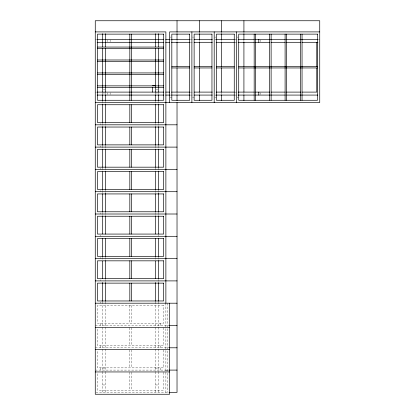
<?xml version="1.0" encoding="UTF-8"?>
<svg xmlns="http://www.w3.org/2000/svg" width="415" height="415" viewBox="0 0 415 415"><rect width="100%" height="100%" fill="white"/><g stroke="black" fill="none" stroke-linecap="round" stroke-linejoin="round"><path stroke-width="0.31" stroke-dasharray="2.08 1.56" d="M170.15 37.101L171.265 37.101M192.451 37.101L193.561 37.101M214.747 37.101L215.862 37.101M237.048 37.101L238.158 37.101M95.263 39.332L96.555 39.332M170.15 39.332L171.82 39.332M190.278 39.332L194.121 39.332M214.747 39.332L216.417 39.332M234.874 39.332L238.718 39.332M318.44 39.332L319.737 39.332M190.278 42.304L193.577 42.304M234.874 42.304L237.53 42.304M103.294 89.873L105.669 89.873M156.066 89.873L157.85 89.873M95.263 92.104L96.555 92.104M190.278 92.104L193.577 92.104M234.874 92.104L237.53 92.104M102.697 92.955L105.669 92.955M155.469 92.955L158.442 92.955M170.15 95.077L171.265 95.077M190.278 95.077L193.577 95.077M214.747 95.077L215.862 95.077M234.874 95.077L237.53 95.077M170.15 97.307L171.82 97.307M192.451 97.307L194.121 97.307M214.747 97.307L216.417 97.307M237.048 97.307L238.718 97.307M95.263 325.495L169.595 325.495M95.263 347.796L169.595 347.796M102.697 368.084L105.669 368.084M155.469 368.084L158.442 368.084M95.263 370.092L169.595 370.092M165.876 370.631L167.733 370.631M102.697 384.959L105.669 384.959M155.469 384.959L158.442 384.959M95.907 392.393L169.595 392.393M260.796 39.928L260.796 41.713M260.796 92.701L260.796 94.485M243.921 40.063L243.921 41.35M243.921 92.856L243.921 94.143M221.62 40.063L221.62 41.35M221.62 92.856L221.62 94.143M199.325 40.063L199.325 41.35M199.325 92.856L199.325 94.143M177.023 40.063L177.023 41.35M177.023 92.856L177.023 94.143M167.733 303.199L167.733 328.047M167.733 328.68L167.733 350.343M167.733 350.981L167.733 372.644M167.733 373.194L167.733 392.393M165.876 303.199L165.876 392.393M163.645 327.726L163.645 345.565L97.494 345.565L97.494 327.726M163.645 350.027L163.645 367.861L97.494 367.861L97.494 350.027M163.645 372.322L163.645 390.162L97.494 390.162L97.494 372.322M160.672 323.264L160.672 325.495M160.672 345.565L160.672 347.796M160.672 367.861L160.672 370.092M158.442 92.104L158.442 94.698M158.442 101.172L158.442 103.766M158.442 123.39L158.442 125.978M158.442 145.862L158.442 148.451M158.442 168.065L158.442 170.658M158.442 190.552L158.442 193.141M158.442 212.573L158.442 215.338M158.442 235.186L158.442 236.301M158.442 257.264L158.442 260.013M158.442 279.44L158.442 282.029M158.442 301.949L158.442 326.709M158.442 327.212L158.442 371.368M158.442 371.845L158.442 392.393M155.469 92.104L155.469 94.698M155.469 101.172L155.469 103.766M155.469 123.354L155.469 125.942M155.469 145.862L155.469 148.451M155.469 167.982L155.469 170.57M155.469 190.552L155.469 193.141M155.469 212.573L155.469 215.198M155.469 257.243L155.469 259.852M155.469 301.871L155.469 371.332M155.469 371.845L155.469 392.393M131.311 305.43L131.311 323.264M131.311 327.726L131.311 345.565M131.311 350.027L131.311 367.861M131.311 372.322L131.311 390.162M129.828 305.43L129.828 323.264M129.828 327.726L129.828 345.565M129.828 350.027L129.828 367.861M129.828 372.322L129.828 390.162M110.131 39.928L110.131 41.713M110.131 92.701L110.131 94.485M107.153 39.928L107.153 41.713M107.153 92.701L107.153 94.485M105.669 92.104L105.669 94.698M105.669 101.172L105.669 103.766M105.669 123.39L105.669 125.978M105.669 145.862L105.669 148.451M105.669 168.065L105.669 170.658M105.669 190.552L105.669 193.141M105.669 212.573L105.669 215.338M105.669 257.264L105.669 260.013M105.669 279.44L105.669 282.029M105.669 301.949L105.669 326.709M105.669 327.212L105.669 371.368M105.669 371.845L105.669 392.393M102.697 92.701L102.697 94.698M102.697 101.172L102.697 103.766M102.697 123.354L102.697 125.942M102.697 145.862L102.697 148.451M102.697 167.982L102.697 170.57M102.697 190.552L102.697 193.141M102.697 212.573L102.697 215.198M102.697 257.243L102.697 259.852M102.697 301.871L102.697 371.332M102.697 371.845L102.697 392.393M100.466 123.696L100.466 124.811M100.466 145.992L100.466 147.107M100.466 168.293L100.466 169.408M100.466 190.589L100.466 191.704M100.466 212.89L100.466 214.005M100.466 235.186L100.466 236.301M100.466 257.487L100.466 258.602M100.466 279.783L100.466 280.898M100.466 302.084L100.466 303.199M100.466 323.264L100.466 325.495M100.466 345.565L100.466 347.796M100.466 367.861L100.466 370.092M163.645 305.43L97.494 305.43L97.494 323.264L163.645 323.264L163.645 305.43"/><path stroke-width="0.62" d="M95.263 31.898L165.876 31.898L165.876 303.199M319.737 31.898L169.595 31.898L169.595 102.51M97.12 39.332L163.837 39.332M165.715 39.332L169.662 39.332M171.53 39.332L189.702 39.332M194.153 39.332L212.319 39.332M216.127 39.332L234.299 39.332M238.106 39.332L254.333 39.332M255.557 39.332L285.406 39.332M286.666 39.332L317.791 39.332M97.12 42.304L163.837 42.304M165.715 42.304L169.662 42.304M171.53 42.304L189.702 42.304M194.153 42.304L212.319 42.304M216.127 42.304L234.299 42.304M238.106 42.304L254.333 42.304M255.557 42.304L269.802 42.304M271.026 42.304L285.24 42.304M286.485 42.304L300.678 42.304M301.949 42.304L317.952 42.304M97.494 47.061L163.645 47.061M97.494 48.55L163.645 48.55M97.494 59.993L163.645 59.993M97.494 61.482L163.645 61.482M171.82 66.462L189.66 66.462M194.121 66.462L211.961 66.462M216.417 66.462L234.257 66.462M238.718 66.462L317.506 66.462M171.82 67.951L189.66 67.951M194.121 67.951L211.961 67.951M216.417 67.951L234.257 67.951M238.718 67.951L317.506 67.951M97.494 72.931L163.645 72.931M97.494 74.415L163.645 74.415M152.497 85.417L155.469 85.417M97.494 85.864L163.645 85.864M97.494 87.347L163.645 87.347M97.12 92.104L163.837 92.104M165.715 92.104L169.662 92.104M171.53 92.104L189.702 92.104M194.153 92.104L212.319 92.104M216.127 92.104L234.299 92.104M238.106 92.104L254.333 92.104M255.557 92.104L269.802 92.104M271.026 92.104L285.24 92.104M286.485 92.104L300.678 92.104M301.949 92.104L316.764 92.104L316.764 68.174M97.12 95.077L163.837 95.077M165.715 95.077L169.662 95.077M171.53 95.077L189.702 95.077M194.153 95.077L212.319 95.077M216.127 95.077L234.299 95.077M238.106 95.077L254.333 95.077M255.557 95.077L285.406 95.077M286.666 95.077L317.791 95.077M95.263 102.51L165.876 102.51M166.083 102.51L319.737 102.51L319.737 20.75L95.263 20.75L95.263 394.25L169.595 394.25L169.595 303.199M95.263 124.811L165.876 124.811M166.083 124.811L177.023 124.811M95.263 147.107L165.876 147.107M166.083 147.107L177.023 147.107M95.263 169.408L165.876 169.408M166.083 169.408L177.023 169.408M95.263 191.704L165.876 191.704M166.083 191.704L177.023 191.704M95.263 214.005L165.876 214.005M166.083 214.005L177.023 214.005M95.263 236.301L165.876 236.301M166.083 236.301L177.023 236.301M95.263 258.602L165.876 258.602M166.083 258.602L177.023 258.602M95.263 280.898L165.876 280.898M166.083 280.898L177.023 280.898M95.263 303.199L177.023 303.199M169.299 325.495L177.023 325.495M95.263 327.352L169.595 327.352M169.299 347.796L177.023 347.796M95.263 349.653L169.595 349.653M169.299 370.092L177.023 370.092M95.263 371.949L169.595 371.949M169.299 392.393L177.023 392.393L177.023 102.51M316.764 42.304L316.764 66.882M302.047 34.129L302.047 100.28M300.559 34.129L300.559 100.28M286.583 34.129L286.583 100.28M285.1 34.129L285.1 100.28M271.125 34.129L271.125 100.28M269.641 34.129L269.641 100.28M258.789 39.332L258.789 42.304M258.789 92.104L258.789 95.077M255.666 34.129L255.666 100.28M254.177 34.129L254.177 100.28M243.921 20.75L243.921 32.339M243.921 33.625L243.921 39.42M243.921 41.993L243.921 66.457M243.921 67.749L243.921 92.213M243.921 94.786L243.921 100.58M236.488 31.898L236.488 102.51M221.62 20.75L221.62 32.339M221.62 33.625L221.62 39.42M221.62 41.993L221.62 66.457M221.62 67.749L221.62 92.213M221.62 94.786L221.62 100.58M214.192 31.898L214.192 102.51M199.325 20.75L199.325 32.339M199.325 33.625L199.325 39.42M199.325 41.993L199.325 66.457M199.325 67.749L199.325 92.213M199.325 94.786L199.325 100.58M191.891 31.898L191.891 102.51M177.023 20.75L177.023 32.339M177.023 33.625L177.023 39.42M177.023 41.993L177.023 66.457M177.023 67.749L177.023 92.213M177.023 94.786L177.023 100.58M158.442 33.755L158.442 46.807M158.442 48.083L158.442 92.104M158.442 94.698L158.442 100.726M158.442 104.409L158.442 122.741M158.442 126.627L158.442 145.214M158.442 149.099L158.442 167.421M158.442 171.307L158.442 190.08M158.442 193.323L158.442 212.096M158.442 215.81L158.442 234.112M158.442 238.48L158.442 256.776M158.442 260.662L158.442 278.792M158.442 282.522L158.442 301.306M155.469 33.755L155.469 46.807M155.469 48.083L155.469 92.104M155.469 94.698L155.469 100.715M155.469 104.409L155.469 122.705M155.469 126.591L155.469 145.343M155.469 149.099L155.469 167.338M155.469 171.769L155.469 189.977M155.469 193.789L155.469 211.966M155.469 215.81L155.469 233.956M155.469 238.48L155.469 256.615M155.469 261.123L155.469 278.636M155.469 282.522L155.469 301.306M152.497 87.238L152.497 92.104M131.311 34.129L131.311 100.28M131.311 104.741L131.311 122.581M131.311 127.042L131.311 144.876M131.311 149.338L131.311 167.178M131.311 171.639L131.311 189.473M131.311 193.935L131.311 211.775M131.311 216.236L131.311 234.07M131.311 238.532L131.311 256.371M131.311 260.833L131.311 278.667M131.311 283.129L131.311 300.968M129.828 34.129L129.828 100.28M129.828 104.741L129.828 122.581M129.828 127.042L129.828 144.876M129.828 149.338L129.828 167.178M129.828 171.639L129.828 189.473M129.828 193.935L129.828 211.775M129.828 216.236L129.828 234.07M129.828 238.532L129.828 256.371M129.828 260.833L129.828 278.667M129.828 283.129L129.828 300.968M105.669 33.755L105.669 46.807M105.669 48.083L105.669 92.104M105.669 94.698L105.669 100.726M105.669 104.409L105.669 122.741M105.669 126.627L105.669 145.214M105.669 149.099L105.669 167.421M105.669 171.307L105.669 190.08M105.669 193.323L105.669 212.096M105.669 215.81L105.669 234.112M105.669 238.48L105.669 256.776M105.669 260.662L105.669 278.792M105.669 282.522L105.669 301.306M102.697 33.755L102.697 46.807M102.697 48.083L102.697 92.104M102.697 94.698L102.697 100.715M102.697 104.409L102.697 122.705M102.697 126.591L102.697 145.343M102.697 149.099L102.697 167.338M102.697 171.769L102.697 189.977M102.697 193.789L102.697 211.966M102.697 215.81L102.697 233.956M102.697 238.48L102.697 256.615M102.697 261.123L102.697 278.636M102.697 282.522L102.697 301.306M163.645 34.129L97.494 34.129L97.494 100.28L163.645 100.28L163.645 34.129M189.66 34.129L171.82 34.129L171.82 100.28L189.66 100.28L189.66 34.129M211.961 34.129L194.121 34.129L194.121 100.28L211.961 100.28L211.961 34.129M234.257 34.129L216.417 34.129L216.417 100.28L234.257 100.28L234.257 34.129M317.506 34.129L238.718 34.129L238.718 100.28L317.506 100.28L317.506 34.129M163.645 104.741L97.494 104.741L97.494 122.581L163.645 122.581L163.645 104.741M163.645 127.042L97.494 127.042L97.494 144.876L163.645 144.876L163.645 127.042M163.645 149.338L97.494 149.338L97.494 167.178L163.645 167.178L163.645 149.338M163.645 171.639L97.494 171.639L97.494 189.473L163.645 189.473L163.645 171.639M163.645 193.935L97.494 193.935L97.494 211.775L163.645 211.775L163.645 193.935M163.645 216.236L97.494 216.236L97.494 234.07L163.645 234.07L163.645 216.236M163.645 238.532L97.494 238.532L97.494 256.371L163.645 256.371L163.645 238.532M163.645 260.833L97.494 260.833L97.494 278.667L163.645 278.667L163.645 260.833M163.645 283.129L97.494 283.129L97.494 300.968L163.645 300.968L163.645 283.129"/></g></svg>
